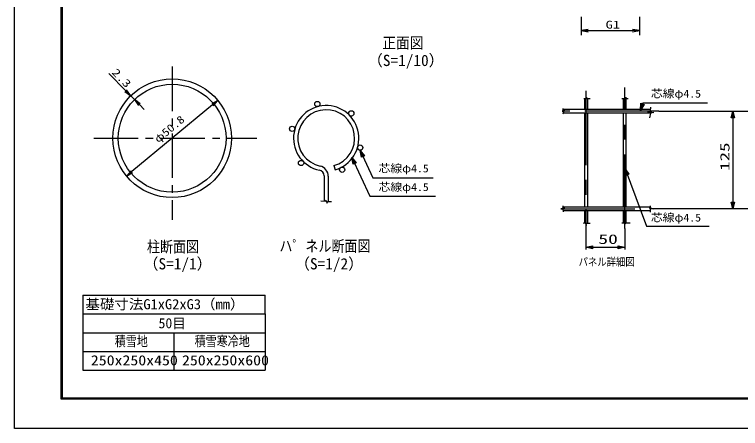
# Model space of a CAD drawing. Units: millimetres, scale not verified, with parts at other scales. Extents: x -2970 to 2970, y -2100 to 2100.
# Drawn here: x -2970 to 140, y -2100 to -329 of the extents above; entities that cross this region are included whole.
import ezdxf
from ezdxf.enums import TextEntityAlignment as Align

# ---------------------------------------------------------------- set-up
doc = ezdxf.new("R2010")
doc.units = ezdxf.units.MM
doc.header["$LTSCALE"] = 10
for name, pattern in [('USER1', [28.575, 19.05, -3.175, 3.175, -3.175]), ('USER2', [25.41, 12.7, -6.35, 0.01, -6.35]), ('USER3', [50.8, 31.75, -6.35, 6.35, -6.35])]:
    doc.linetypes.add(name, pattern=pattern)
for name, color, linetype, lineweight in [('0-0_1', 7, 'Continuous', 25), ('0-1_0', 7, 'Continuous', 25), ('0-4_EXTCNT-L', 1, 'Continuous', 25), ('0-6_CENTLN-L', 4, 'USER3', 25)]:
    doc.layers.add(name, color=color, linetype=linetype, lineweight=lineweight)
doc.styles.add('ＭＳ ゴシック', font='')
doc.styles.get('ＭＳ ゴシック').set_extended_font_data('MS Gothic')

# ---------------------------------------------------------------- blocks, each defined once
blk = doc.blocks.new('DARROWS')
at = {"layer": '0-1_0', "color": 2}
blk.add_line((0, 0), (-9.991, 0), dxfattribs=at)
blk.add_lwpolyline([(-10, -1.667), (0, 0), (-10, 1.667)], dxfattribs=at)

msp = doc.modelspace()

# ---------------------------------------------------------------- linework, layer by layer
at = {"layer": '0-0_1', "color": 4, "linetype": 'USER1'}
for p, q in [((-2294.64, -551.27), (-2294.64, -1207)), ((-2630.49, -857.86), (-1931.44, -857.86))]:
    msp.add_line(p, q, dxfattribs=at)
at = {"layer": '0-0_1', "color": 4}
for p, q in [((-522.01, -693.11), (-520.03, -682.24)), ((-520.03, -682.24), (-517.56, -688.17)), ((-354.51, -693.11), (-351.55, -681.75)), ((-351.55, -681.75), (-350.07, -687.68)), ((-531.39, -687.68), (-524.48, -687.68)), ((-524.48, -687.68), (-522.01, -693.11)), ((-517.56, -688.17), (-503.72, -688.17)), ((-350.07, -687.68), (-340.18, -687.68)), ((-288.13, -737.3), (-277.66, -705.91)), ((-288.13, -737.3), (-285.91, -708.52)), ((-272.63, -712.95), (-288.13, -737.3)), ((-285.91, -708.52), (-272.63, -712.95)), ((-283.7, -724.02), (-282.59, -709.63)), ((-275.95, -711.84), (-283.7, -724.02)), ((-277.66, -705.91), (-0.41, -705.91)), ((-613.41, -738.08), (-624.28, -742.03)), ((-624.28, -742.03), (-617.86, -744.5)), ((-617.86, -744.5), (-620.33, -755.37)), ((-247.07, -741.13), (-257.69, -742.9)), ((-245.3, -725.2), (-247.07, -741.13)), ((-189.67, -742.6), (372.41, -742.6)), ((100.43, -770.6), (107.43, -742.6)), ((107.43, -742.6), (107.43, -1159.26)), ((107.43, -742.6), (114.43, -770.6)), ((114.43, -770.6), (100.43, -770.6)), ((103.93, -770.6), (107.43, -756.6)), ((107.43, -756.6), (110.93, -770.6)), ((-1488.65, -910.16), (-1434.35, -1026.98)), ((-1488.65, -910.16), (-1470.5, -932.6)), ((-1480.03, -937.02), (-1482.75, -922.85)), ((-1482.75, -922.85), (-1473.68, -934.07)), ((-1525.06, -940.23), (-1447.73, -1106.42)), ((-1525.06, -940.23), (-1506.91, -962.66)), ((-1519.6, -968.57), (-1525.06, -940.23)), ((-1506.91, -962.66), (-1519.6, -968.57)), ((-1519.16, -952.92), (-1510.08, -964.14)), ((-1516.42, -967.09), (-1519.16, -952.92)), ((-354.39, -988.39), (-263.01, -1234.48)), ((-349.51, -1001.52), (-341.36, -1013.42)), ((-347.92, -1015.86), (-349.51, -1001.52)), ((-1434.35, -1026.98), (-1176.84, -1026.98)), ((-1447.73, -1106.42), (-1166.99, -1106.42)), ((-1657.05, -1126.5), (-1638.41, -1127.15)), ((-1629.58, -1128.79), (-1611.27, -1128.13)), ((-620.62, -1147.06), (-620.62, -1154.69)), ((-246.12, -1147.54), (-245.17, -1155.16)), ((107.43, -1145.26), (103.93, -1131.26)), ((110.93, -1131.26), (107.43, -1145.26)), ((-613, -1156.11), (-629.2, -1159.93)), ((-620.62, -1154.69), (-613, -1156.11)), ((-245.17, -1155.16), (-250.88, -1156.11)), ((-250.88, -1156.11), (-232.78, -1160.4)), ((-232.78, -1160.4), (-246.6, -1161.83)), ((-246.6, -1161.83), (-246.12, -1174.7)), ((-172.49, -1159.26), (368.44, -1159.26)), ((-533.43, -1219.49), (-525.81, -1220.91)), ((-525.81, -1220.91), (-524.38, -1215.2)), ((-524.38, -1215.2), (-520.56, -1231.4)), ((-358.09, -1213.29), (-353.32, -1224.73)), ((-353.32, -1224.73), (-352.37, -1219.49)), ((-352.37, -1219.49), (-332.36, -1219.96)), ((-263.01, -1234.48), (6.54, -1234.48)), ((-521.68, -1265.73), (-521.68, -1334.77)), ((-355.01, -1264.41), (-355.01, -1334.77)), ((-521.68, -1324.77), (-493.68, -1317.77)), ((-521.68, -1324.77), (-355.01, -1324.77)), ((-493.68, -1331.77), (-521.68, -1324.77)), ((-507.68, -1324.77), (-493.68, -1321.27)), ((-493.68, -1328.27), (-507.68, -1324.77)), ((-493.68, -1317.77), (-493.68, -1331.77)), ((-383.01, -1321.27), (-369.01, -1324.77)), ((-355.01, -1324.77), (-383.01, -1331.77)), ((-369.01, -1324.77), (-383.01, -1328.27))]:
    msp.add_line(p, q, dxfattribs=at)
at = {"layer": '0-0_1'}
for p, q in [((-527.68, -688.51), (-527.68, -735.1)), ((-515.68, -688.51), (-515.68, -735.1)), ((-361.01, -735.1), (-361.01, -688.51)), ((-349.01, -735.1), (-349.01, -688.51)), ((-515.68, -735.1), (-620.12, -735.1)), ((-349.01, -735.1), (-515.68, -735.1)), ((-245.91, -735.1), (-349.01, -735.1)), ((-209.67, -742.6), (-189.67, -742.6)), ((-515.68, -750.1), (-620.12, -750.1)), ((-527.68, -750.1), (-527.68, -1151.76)), ((-515.68, -750.1), (-515.68, -1151.76)), ((-349.01, -750.1), (-515.68, -750.1)), ((-361.01, -1151.76), (-361.01, -750.1)), ((-349.01, -1151.76), (-349.01, -750.1)), ((-245.91, -750.1), (-349.01, -750.1)), ((-1601.3, -975.19), (-1596.37, -992.5)), ((-1643.72, -1019.32), (-1643.72, -1127.14)), ((-1625.72, -1020.93), (-1625.72, -1127.14)), ((-620.12, -1151.76), (-515.68, -1151.76)), ((-620.12, -1166.76), (-515.68, -1166.76)), ((-527.68, -1166.76), (-527.68, -1220.67)), ((-515.68, -1151.76), (-349.01, -1151.76)), ((-515.68, -1166.76), (-349.01, -1166.76)), ((-515.68, -1166.76), (-515.68, -1220.67)), ((-361.01, -1220.67), (-361.01, -1166.76)), ((-349.01, -1151.76), (-245.91, -1151.76)), ((-349.01, -1166.76), (-245.91, -1166.76)), ((-349.01, -1220.67), (-349.01, -1166.76)), ((-192.49, -1159.26), (-172.49, -1159.26)), ((-521.68, -1245.73), (-521.68, -1265.73)), ((-355.01, -1244.41), (-355.01, -1264.41))]:
    msp.add_line(p, q, dxfattribs=at)
at = {"layer": '0-0_1', "color": 4, "linetype": 'USER2'}
msp.add_line((-1638.41, -1127.15), (-1636.78, -1122.9), dxfattribs=at)
at = {"layer": '0-0_1', "color": 4}
for points in [[(-368.35, -687.68), (-357.97, -688.17), (-354.51, -693.11)], [(-620.33, -731.16), (-620.33, -739.06), (-613.41, -738.08)], [(-257.69, -742.9), (-231.14, -748.21), (-245.3, -749.98), (-248.84, -771.21)], [(-1470.5, -932.6), (-1483.2, -938.5), (-1488.65, -910.16)], [(-1636.78, -1122.9), (-1630.89, -1135.33), (-1629.58, -1128.79)], [(-629.2, -1159.93), (-620.15, -1161.83), (-619.67, -1173.27)], [(-520.56, -1231.4), (-520.09, -1220.91), (-504.36, -1220.91)], [(-368.57, -1219.49), (-359.52, -1219.96), (-358.09, -1213.29)], [(-383.01, -1331.77), (-383.01, -1317.77), (-355.01, -1324.77)]]:
    msp.add_lwpolyline(points, dxfattribs=at)
for points in [[(-351.2, -1017.08), (-354.39, -988.39), (-338.08, -1012.21)], [(114.43, -1131.26), (107.43, -1159.26), (100.43, -1131.26)]]:
    msp.add_lwpolyline(points, close=True, dxfattribs=at)
at = {"layer": '0-0_1'}
for centre, radius in [((-2294.64, -857.86), 254), ((-2294.64, -857.86), 231), ((-1672.76, -711.47), 11.25), ((-1526.97, -751.71), 11.25), ((-1780.51, -817.62), 11.25), ((-1488.92, -898.1), 11.25), ((-1742.47, -964), 11.25), ((-1566.45, -992.83), 11.25)]:
    msp.add_circle(centre, radius, dxfattribs=at)
for centre, radius, start, end in [((-1634.72, -857.86), 140, 285.89587, 258.10889), ((-1634.72, -857.86), 122, 285.8959, 257.55158), ((-1668.72, -1019.32), 25, 0, 78.10838), ((-1670.72, -1020.93), 45, 0, 77.55122)]:
    msp.add_arc(centre, radius, start, end, dxfattribs=at)
at = {"layer": '0-1_0', "color": 2}
for p, q in [((-2493.3, -654.9), (-2565.35, -581.3)), ((-2456.23, -692.78), (-2472.31, -676.34)), ((-2122.14, -714.96), (-2467.14, -1000.75)), ((-2435.24, -714.22), (-2414.26, -735.66))]:
    msp.add_line(p, q, dxfattribs=at)
at = {"layer": '0-1_0'}
for p, q in [((-2099.04, -695.83), (-2125.33, -711.11)), ((-2099.04, -695.83), (-2122.12, -714.95)), ((-2118.95, -718.81), (-2099.04, -695.83)), ((-2470.33, -996.9), (-2490.25, -1019.89)), ((-2490.25, -1019.89), (-2467.17, -1000.77)), ((-2490.25, -1019.89), (-2463.96, -1004.6))]:
    msp.add_line(p, q, dxfattribs=at)
at = {"layer": '0-1_0', "color": 1}
for p, q in [((-2677.67, -1529.99), (-2677.67, -1850.56)), ((-2677.67, -1529.99), (-1896.57, -1529.99)), ((-1896.57, -1610.13), (-1896.57, -1529.99)), ((-2677.67, -1610.13), (-1896.57, -1610.13)), ((-1896.57, -1610.13), (-1896.57, -1850.56)), ((-2677.67, -1690.28), (-1896.57, -1690.28)), ((-2287.12, -1690.28), (-2287.12, -1850.56)), ((-2677.67, -1770.42), (-1896.57, -1770.42)), ((-2677.67, -1850.56), (-1896.57, -1850.56))]:
    msp.add_line(p, q, dxfattribs=at)
at = {"layer": '0-1_0', "color": 3}
msp.add_lwpolyline([(-2970.13, 2099.99), (2969.87, 2099.99), (2969.87, -2100.01), (-2970.13, -2100.01)], close=True, dxfattribs=at)
at = {"layer": '0-1_0'}
for points in [[(-2770.13, 1974.99), (2769.87, 1974.99), (2769.87, -1975.01), (-2770.13, -1975.01)], [(-2768.88, 1973.74), (2768.62, 1973.74), (2768.62, -1973.76), (-2768.88, -1973.76)], [(-2767.63, 1972.49), (2767.37, 1972.49), (2767.37, -1972.51), (-2767.63, -1972.51)], [(-2766.38, 1971.24), (2766.12, 1971.24), (2766.12, -1971.26), (-2766.38, -1971.26)], [(-2765.13, 1969.99), (2764.87, 1969.99), (2764.87, -1970.01), (-2765.13, -1970.01)]]:
    msp.add_lwpolyline(points, close=True, dxfattribs=at)
at = {"layer": '0-4_EXTCNT-L'}
for p, q in [((-541.6, -338.57), (-541.6, -417.36)), ((-291.6, -338.57), (-291.6, -417.36))]:
    msp.add_line(p, q, dxfattribs=at)
at = {"layer": '0-4_EXTCNT-L', "color": 2}
msp.add_line((-511.6, -397.36), (-321.6, -397.36), dxfattribs=at)
at = {"layer": '0-6_CENTLN-L'}
for p, q in [((-355.01, -1244.41), (-355.01, -640.55)), ((-521.68, -655.08), (-521.68, -1245.73)), ((-209.67, -742.6), (-624.28, -742.03)), ((-629.2, -1159.93), (-192.49, -1159.26))]:
    msp.add_line(p, q, dxfattribs=at)

# ---------------------------------------------------------------- block references
at = {"layer": '0-1_0', "xscale": 3, "yscale": 3}
for p, rotation in [((-2472.31, -676.34), 314.38697), ((-2456.23, -692.78), 134.38697)]:
    msp.add_blockref('DARROWS', p, dxfattribs=dict(at, rotation=rotation))
at = {"layer": '0-4_EXTCNT-L', "xscale": 3, "yscale": 3, "rotation": 180}
msp.add_blockref('DARROWS', (-541.6, -397.36), dxfattribs=at)
at = {"layer": '0-4_EXTCNT-L', "xscale": 3, "yscale": 3}
msp.add_blockref('DARROWS', (-291.6, -397.36), dxfattribs=at)

# ---------------------------------------------------------------- texts
at = {"layer": '0-0_1', "style": 'ＭＳ ゴシック'}
for s, height, width, p in [('正面図', 48.09, 0.9, (-1394.47, -488.52)), ('柱断面図', 48.09, 0.85, (-2402.81, -1360.45)), ('ハ゜ネル断面図', 48.09, 0.85, (-1835.23, -1357.72)), ('パネル詳細図', 33.67, 0.85, (-553.3, -1413.92))]:
    msp.add_text(s, height=height, dxfattribs=dict(at, width=width)).set_placement(p, align=Align.BOTTOM_LEFT)
for s, height, p in [('（S=1/10）', 48.09, (-1457.47, -563.4)), ('（S=1/1）', 48.11, (-2418.95, -1433.66)), ('（S=1/2）', 48.11, (-1769.93, -1433.66))]:
    msp.add_text(s, height=height, dxfattribs=at).set_placement(p, align=Align.BOTTOM_LEFT)
at = {"layer": '0-0_1', "color": 4, "style": 'ＭＳ ゴシック', "width": 1.5}
msp.add_text('125', height=39.58, rotation=90, dxfattribs=at).set_placement((105.04, -997.33), align=Align.BOTTOM_LEFT)
msp.add_text('50', height=41.05, dxfattribs=at).set_placement((-468.75, -1322.67), align=Align.BOTTOM_LEFT)
at = {"layer": '0-1_0', "color": 3, "style": 'ＭＳ ゴシック'}
for s, height, rotation, width, p in [('2.3', 33.65, 314.387, 1.35, (-2562.91, -585.9)), ('φ50.8', 33.67, 39.637, 1.2, (-2348.17, -887.88))]:
    msp.add_text(s, height=height, rotation=rotation, dxfattribs=dict(at, width=width)).set_placement(p, align=Align.BOTTOM_LEFT)
at = {"layer": '0-1_0', "color": 4, "style": 'ＭＳ ゴシック', "width": 1.1}
for p in [(-243.39, -694.19), (-1410.26, -1014.04), (-1410.26, -1094), (-243.39, -1224.57)]:
    msp.add_text('芯線φ4.5', height=33.65, dxfattribs=at).set_placement(p, align=Align.BOTTOM_LEFT)
at = {"layer": '0-1_0', "color": 3, "style": 'ＭＳ ゴシック'}
for s, width, p in [('基礎寸法G1xG2xG3（mm）', 1.05, (-2666.29, -1602.77)), ('積雪地', 0.8, (-2540.4, -1761)), ('積雪寒冷地', 0.8, (-2198.45, -1761)), ('250x250x450', 1.15, (-2643.07, -1842.92)), ('250x250x600', 1.15, (-2252.52, -1842.92))]:
    msp.add_text(s, height=43.3, dxfattribs=dict(at, width=width)).set_placement(p, align=Align.BOTTOM_LEFT)
msp.add_text('50目', height=43.3, dxfattribs=at).set_placement((-2353.11, -1684.11), align=Align.BOTTOM_LEFT)
at = {"layer": '0-4_EXTCNT-L', "color": 3, "style": 'ＭＳ ゴシック', "width": 1.35}
msp.add_text('G1', height=33.65, dxfattribs=at).set_placement((-437.6, -398.83), align=Align.BOTTOM_LEFT)

doc.saveas('drawing.dxf')
